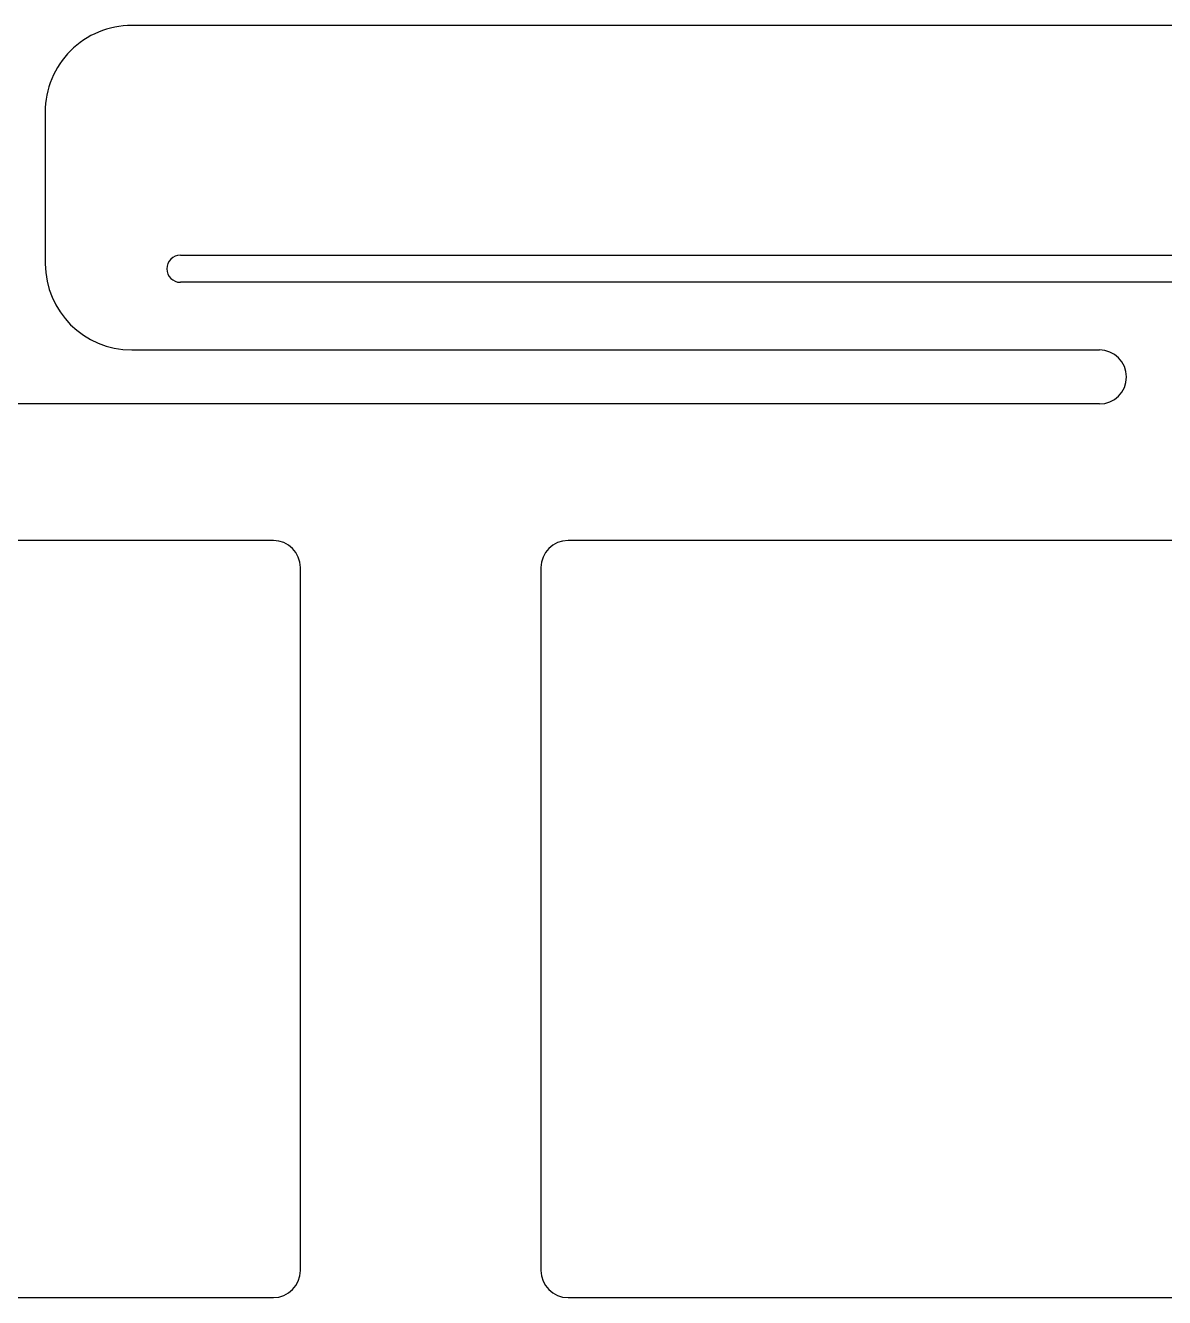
# Model space of a CAD drawing. Header units: millimetres. Extents: x -10 to 276, y -93 to 17.
# Drawn here: x 78.41 to 99.48, y -7 to 16.52 of the extents above; entities that cross this region are included whole.
import ezdxf

# ---------------------------------------------------------------- set-up
doc = ezdxf.new("R2010")
doc.units = ezdxf.units.MM
doc.layers.add('BLACK', color=7, linetype='CONTINUOUS')

msp = doc.modelspace()

# ---------------------------------------------------------------- linework, layer by layer
at = {"layer": 'BLACK', "linetype": 'Continuous'}
for p, q in [((127.1799, 16.525), (80.379918, 16.525)), ((78.779918, 14.925), (78.779918, 12.117411)), ((81.2799, 12.275), (126.2799, 12.275)), ((126.2799, 11.775), (81.2799, 11.775)), ((80.3799, 10.525), (98.2799, 10.525)), ((98.2799, 9.525), (70.340975, 9.525)), ((83, 7), (69.4, 7)), ((102.05, 7), (88.45, 7)), ((83.5, -6.5), (83.5, 6.5)), ((87.95, 6.5), (87.95, -6.5)), ((69.4, -7), (83, -7)), ((88.45, -7), (102.05, -7))]:
    msp.add_line(p, q, dxfattribs=at)
at = {"layer": 'BLACK'}
for centre, radius, start, end in [((80.3799, 14.925), 1.599982, 89.9993554, 180), ((81.2799, 12.025), 0.25, 90, 270), ((80.3799, 12.125), 1.6, 180.2717621, 270), ((98.2799, 10.025), 0.5, 270, 90), ((83, 6.5), 0.5, 0, 90), ((88.45, 6.5), 0.5, 90, 180), ((83, -6.5), 0.5, 270, 0), ((88.45, -6.5), 0.5, 180, 270)]:
    msp.add_arc(centre, radius, start, end, dxfattribs=at)

doc.saveas('drawing.dxf')
